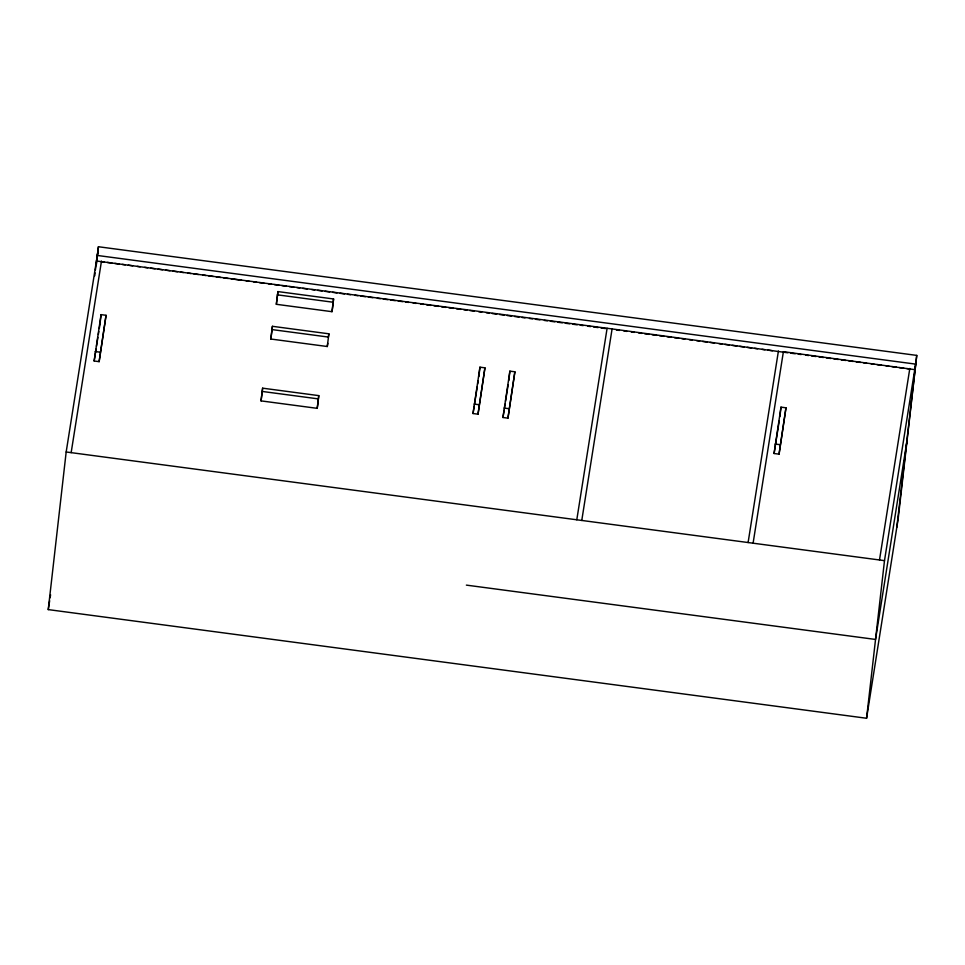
<?xml version="1.0" encoding="UTF-8"?>
<svg xmlns="http://www.w3.org/2000/svg" width="965" height="965" viewBox="0 0 965 965"><rect width="100%" height="100%" fill="white"/><g stroke="black" fill="none" stroke-linecap="round" stroke-linejoin="round"><path stroke-width="1.45" d="M95.414 269.898L98.43 246.738L916.75 355.397L898.198 518.567L866.57 718.262L48.25 609.603L66.175 451.982L97.803 252.287M66.175 451.982L581.774 520.449L612.087 328.932L787.814 352.78M94.739 275.845L95.077 272.866M96.452 264.193L96.958 259.73M97.296 256.75L98.43 246.738M101.409 261.636L612.087 328.932M94.148 360.994L101.06 314.638L106.053 315.302L99.13 361.658L94.148 360.994L96.017 349.185M100.143 322.744L101.06 314.638M99.13 361.658L106.053 315.302M261.045 400.885L262.637 388.171L318.776 395.626L317.702 405.083L317.195 408.34L261.045 400.885L262.637 388.171M270.839 339.029L272.432 326.315L328.872 333.806L327.28 346.519L270.839 339.029L272.432 326.315M276.34 304.301L277.932 291.587L333.576 298.969L332.503 308.426L331.984 311.683L276.34 304.301L277.932 291.587M317.195 408.34L318.776 395.626M331.984 311.683L333.576 298.969M473.019 413.527L479.943 367.17L484.937 367.834L478.013 414.19L473.019 413.527L474.189 406.144M478.869 376.627L479.943 367.17M478.013 414.19L484.937 367.834M502.958 417.495L509.882 371.139L514.876 371.802L507.952 418.159L502.958 417.495L504.128 410.113M508.808 380.596L509.882 371.139M507.952 418.159L514.876 371.802M581.774 520.449L753.098 543.198L783.399 351.682L909.754 368.968M753.098 543.198L884.495 560.641L916.123 360.946M774.075 453.502L780.987 407.146L785.98 407.797L779.057 454.153L774.075 453.502L779.213 421.03M779.913 416.591L780.987 407.146M779.057 454.153L785.98 407.797M866.57 718.262L884.495 560.641M896.823 527.252L916.75 355.397M71.157 452.645L101.47 261.129M48.25 609.603L49.661 600.712M50.132 597.757L50.59 594.79M96.488 346.242L97.887 337.376M98.358 334.433L98.816 331.478M99.286 328.522L99.986 324.095M328.872 333.806L328.353 337.062L271.925 329.572M327.28 346.519L327.798 343.263M474.659 403.189L477.229 386.953M477.699 383.998L478.17 381.054M504.599 407.17L505.069 404.214M505.527 401.259L508.109 385.023M576.793 519.785L607.106 328.269M748.104 542.535L778.417 351.019M879.501 559.977L909.814 368.461M907.16 439.763L875.532 639.445L466.372 585.116M97.055 255.423L915.375 364.082M96.428 260.972L104.401 262.034M107.38 262.432L111.856 263.023M114.835 263.421L119.31 264.012M122.302 264.41L125.281 264.808M128.261 265.206L132.736 265.797M137.211 266.388L140.19 266.786M144.666 267.377L147.657 267.775M150.637 268.173L155.112 268.765M158.091 269.163L162.566 269.754M165.546 270.152L170.021 270.743M173.012 271.141L177.488 271.732M180.467 272.13L183.447 272.528M187.922 273.119L190.901 273.517M193.893 273.915L198.368 274.506M202.843 275.109L205.822 275.495M208.802 275.894L213.277 276.485M216.257 276.883L220.732 277.486M223.723 277.872L228.198 278.475M231.178 278.861L241.624 280.248M246.087 280.851L249.079 281.249M253.554 281.84L256.533 282.238M259.513 282.624L263.988 283.228M268.463 283.819L271.454 284.217M274.434 284.615L278.909 285.206M281.889 285.604L286.364 286.195M289.343 286.593L293.818 287.184M296.81 287.582L299.789 287.98M302.769 288.378L307.244 288.969M311.719 289.56L314.699 289.958M317.69 290.356L322.165 290.947M325.145 291.346L329.62 291.937M332.599 292.335L337.075 292.926M340.054 293.324L344.529 293.915M347.521 294.313L350.5 294.711M354.975 295.302L357.955 295.7M360.946 296.098L365.409 296.689M368.401 297.087L372.876 297.678M377.351 298.281L380.331 298.668M383.31 299.066L387.785 299.657M390.777 300.055L395.24 300.658M398.231 301.044L402.707 301.647M405.686 302.033L408.665 302.431M413.141 303.034L416.132 303.42M420.607 304.023L423.587 304.409M426.566 304.807L431.041 305.41M434.021 305.796L438.496 306.4M441.488 306.798L445.963 307.389M448.942 307.787L453.417 308.378M456.397 308.776L460.872 309.367M463.851 309.765L466.843 310.163M469.822 310.549L474.298 311.152M478.773 311.743L481.752 312.141M486.227 312.732L489.207 313.13M492.198 313.529L496.673 314.12M499.653 314.518L504.128 315.109M507.108 315.507L511.583 316.098M514.562 316.496L519.037 317.087M522.029 317.485L525.008 317.883M529.483 318.474L532.463 318.872M535.454 319.27L539.93 319.861M544.393 320.452L547.384 320.85M550.364 321.248L554.839 321.84M557.818 322.238L562.293 322.829M565.285 323.227L569.76 323.83M572.74 324.216L577.215 324.819M580.194 325.205L583.174 325.603M587.649 326.206L590.64 326.592M593.62 326.99L598.095 327.581M601.074 327.979L605.55 328.582M616.49 330.03L619.458 330.428M623.909 331.019L626.888 331.405M631.339 331.996L634.307 332.394M638.758 332.985L641.737 333.383M644.704 333.781L649.155 334.373M652.123 334.758L656.586 335.35M659.553 335.748L664.004 336.339M666.984 336.737L671.435 337.328M674.402 337.714L678.853 338.317M681.833 338.703L684.8 339.101M689.251 339.692L692.231 340.09M696.682 340.681L699.649 341.067M702.617 341.465L707.08 342.056M710.047 342.454L714.498 343.045M718.961 343.637L721.929 344.035M724.896 344.421L729.347 345.012M732.326 345.41L736.777 346.001M739.745 346.399L744.196 346.99M747.175 347.388L751.626 347.979M754.594 348.365L757.561 348.763M762.024 349.354L764.992 349.752M767.959 350.138L772.422 350.729M790.781 353.178L795.244 353.769M798.224 354.155L801.191 354.553M805.654 355.144L808.634 355.542M811.601 355.94L816.064 356.531M819.044 356.929L823.495 357.52M826.474 357.906L830.937 358.51M833.905 358.896L838.368 359.487M841.347 359.885L845.81 360.476M848.778 360.874L853.241 361.465M856.22 361.863L860.683 362.454M863.651 362.852L866.63 363.238M871.093 363.841L874.061 364.227M877.04 364.625L881.503 365.216M885.954 365.807L888.934 366.205M891.913 366.604L896.364 367.195M899.344 367.593L903.807 368.184M906.774 368.57L914.748 369.631M277.425 294.844L333.058 302.226M95.221 351.537L100.215 352.201M474.092 404.07L479.086 404.733M504.032 408.038L509.025 408.702M775.148 444.045L780.142 444.696M262.118 391.428L318.269 398.883"/></g></svg>
